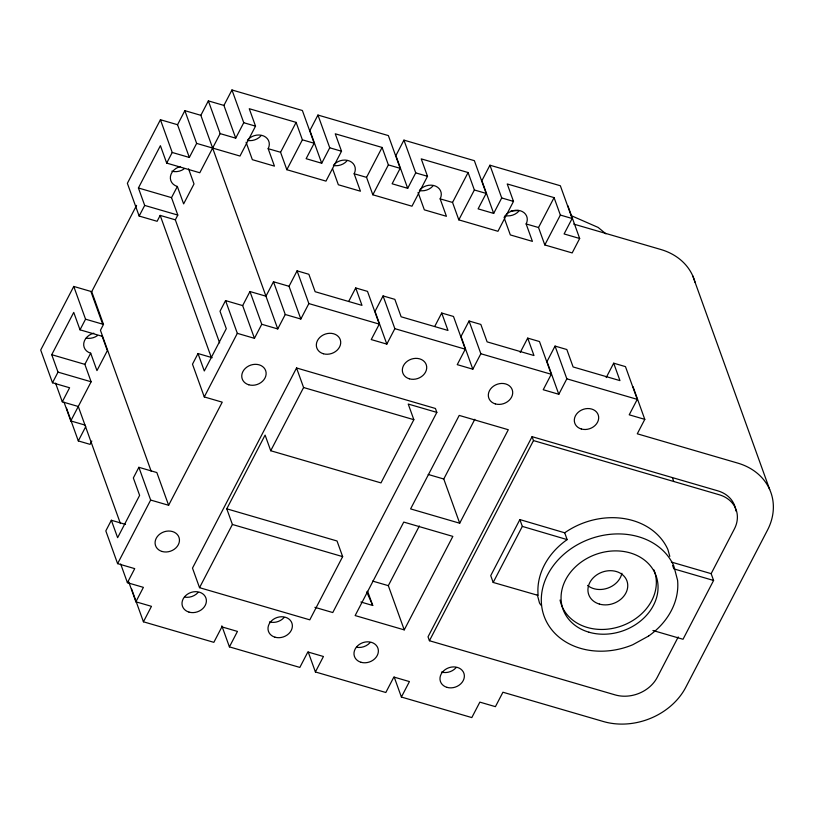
<?xml version="1.0" encoding="UTF-8"?>
<svg xmlns="http://www.w3.org/2000/svg" width="814" height="814" viewBox="0 0 814 814"><rect width="100%" height="100%" fill="white"/><g stroke="black" fill="none" stroke-linecap="round" stroke-linejoin="round"><path stroke-width="1.22" d="M151.19 471.265L100.437 330.301L103.5 324.41L91.717 291.677L73.759 286.436L40.7 350.03L52.483 382.773L69.597 387.759L62.291 401.821L78.286 406.491L120.431 523.555M160.429 119.729L172.222 152.472L189.336 157.458L177.544 124.725L160.429 119.729L127.371 183.323L139.153 216.056L157.112 221.296L160.175 215.405L175.325 219.831L219.627 342.867M52.483 382.773L58.018 372.13L51.74 354.701L73.738 312.383L80.016 329.823L102.483 336.375M139.153 216.056L144.689 205.423L138.411 187.983L160.409 145.675L166.687 163.105L199.796 172.761L220.146 133.618L208.353 100.885L223.921 105.423L235.714 138.166L220.146 133.618M177.544 124.725L184.859 110.663L200.844 115.323L277.747 328.937L261.762 324.267L249.969 291.534L265.964 296.194L273.473 281.756L289.041 286.294L300.834 319.037L285.256 314.489L273.473 281.756M91.717 291.677L136.589 205.372M80.016 329.823L85.551 319.18L73.759 286.436M166.687 163.105L172.222 152.472M200.844 115.323L208.353 100.885M189.336 157.458L196.642 143.396L184.859 110.663M223.921 105.423L231.959 89.967L302.381 110.511L314.163 143.244L306.135 158.699L321.703 163.248L329.741 147.792L317.948 115.049L388.37 135.592L400.162 168.325L392.124 183.781L407.692 188.329L415.73 172.873L403.937 140.13L474.359 160.673L486.151 193.406L478.113 208.862L493.681 213.41L501.719 197.955L489.936 165.211L560.347 185.755L572.14 218.498L564.102 233.944L579.67 238.492L572.171 252.93L544.81 244.953L538.532 227.523L554.08 197.619L507.224 183.954L513.502 201.394L497.954 231.288L458.821 219.872L452.543 202.442L468.091 172.537L421.235 158.872L427.513 176.312L411.965 206.207L372.832 194.79L366.554 177.36L382.102 147.456L335.246 133.791L341.524 151.231L325.976 181.125L286.843 169.709L280.565 152.279L296.113 122.375L249.257 108.71L255.535 126.15L239.988 156.044L196.642 143.396M85.144 425.122L70.777 420.93L91.127 381.786L84.849 364.357L90.69 353.184A12.434 10.206 -19.8 0 1 83.781 343.132A12.434 10.206 -19.8 0 1 93.793 333.191M175.325 219.831L177.798 215.079L171.52 197.639L177.36 186.477A12.434 10.206 -19.8 0 1 170.452 176.424A12.434 10.206 -19.8 0 1 180.464 166.473M91.819 441.035L90.089 444.363L78.307 440.923L85.775 426.577M235.714 138.166L243.752 122.71L231.959 89.967M286.843 169.709L302.381 139.815L296.113 122.375M317.948 115.049L309.92 130.505L321.703 163.248M125.539 524.399L111.345 520.258L105.82 530.901L117.603 563.644L134.717 568.63L127.411 582.692L143.396 587.362L135.887 601.8L151.465 606.338L143.427 621.794L213.848 642.338L221.886 626.882L237.454 631.42L229.416 646.876L299.837 667.419L307.875 651.963L323.443 656.501L315.405 671.957L385.826 692.5L393.864 677.044L409.432 681.583L401.394 697.038L471.815 717.582L479.853 702.126L495.421 706.664L502.93 692.226L603.367 721.519A63.187 51.821 -19.8 0 0 685.826 687.22L767.49 530.138A63.187 51.821 -19.8 0 0 737.718 463.095L637.281 433.801L644.79 419.363L633.007 386.619M138.879 467.307L150.661 500.05L168.62 505.28L156.837 472.547L138.879 467.307L133.343 477.95L139.621 495.38L117.623 537.688L111.345 520.258M212.21 357.692L198.016 353.551L192.491 364.194L204.273 396.927L222.232 402.167L168.62 505.28M225.549 300.6L237.332 333.343L254.446 338.329L242.664 305.596L225.549 300.6L220.014 311.243L226.292 328.673L204.294 370.981L198.016 353.551M242.664 305.596L249.969 291.534M117.603 563.644L150.661 500.05M204.273 396.927L237.332 333.343M254.446 338.329L261.762 324.267M289.041 286.294L297.079 270.838L308.862 274.277L315.14 291.707L361.986 305.372L355.718 287.942L367.501 291.381L379.283 324.114L371.245 339.57L386.823 344.119L394.851 328.663L383.068 295.92L394.851 299.359L401.129 316.788L447.985 330.453L441.707 313.024L453.49 316.463L465.272 349.196L457.244 364.652L472.812 369.2L480.85 353.744L469.057 321.001L480.84 324.44L487.118 341.87L533.974 355.535L527.696 338.105L539.479 341.544L551.261 374.277L543.233 389.733L558.801 394.281L566.839 378.825L555.046 346.082L566.829 349.521L573.107 366.951L619.963 380.616L613.685 363.186L625.467 366.626L637.26 399.359L629.222 414.814L644.79 419.363M277.747 328.937L285.256 314.489M300.834 319.037L308.862 303.581L297.079 270.838M372.832 194.79L388.37 164.896L382.102 147.456M403.937 140.13L395.909 155.586L407.692 188.329M436.833 412.393L435.429 408.475L296.55 367.969L192.491 568.121L199.532 587.677L309.798 619.841L342.653 556.623L337.027 540.984L226.77 508.821L265.099 435.093L270.726 450.742L380.983 482.906L413.848 419.688L408.221 404.039L436.833 412.393L332.773 612.545L314.896 607.325M199.532 587.677L232.397 524.47L226.77 508.821M270.726 450.742L303.591 387.525L296.55 367.969M348.809 301.231L355.718 287.942M383.068 295.92L375.03 311.375L386.823 344.119M458.821 219.872L474.369 189.977L468.091 172.537M489.936 165.211L481.898 180.667L493.681 213.41M434.798 326.312L441.707 313.024M469.057 321.001L461.019 336.457L472.812 369.2M544.81 244.953L560.358 215.059L554.08 197.619M404.243 629.883L452.849 536.395L403.754 522.079L355.148 615.567L404.243 629.883L388.319 585.663L419.363 525.966M459.696 523.219L508.302 429.731L459.208 415.415L410.602 508.903L459.696 523.219L443.772 479.008L474.816 419.302M520.207 352.503L527.696 338.105M555.046 346.082L547.018 361.538L558.801 394.281M735.866 510.989A32.224 26.424 -19.8 0 0 717.806 490.842L532.081 436.67L428.022 636.823L429.426 640.73L615.16 694.902A32.224 26.424 -19.8 0 0 657.213 677.411L678.235 636.955M429.426 640.73L533.485 440.578L532.081 436.67M519.871 519.586L490.73 575.651L493.182 582.448L538.135 595.41A69.587 57.072 -19.8 0 1 567.154 539.611L564.702 532.804L519.871 519.586L522.323 526.393L493.182 582.448M606.206 377.584L613.685 363.186M652.909 630.484L683.027 639.265L713.593 580.463L711.151 573.656L734.391 528.937A32.224 26.424 -19.8 0 0 719.21 494.749L533.485 440.578M510.989 211.009L518.325 210.511M247.802 139.774A12.434 10.206 -19.8 0 1 263.705 135.999A12.434 10.206 -19.8 0 1 268.172 148.687L280.565 152.279M333.791 164.855A12.434 10.206 -19.8 0 1 349.694 161.08A12.434 10.206 -19.8 0 1 354.161 173.769L366.554 177.36M419.78 189.937A12.434 10.206 -19.8 0 1 435.683 186.162A12.434 10.206 -19.8 0 1 440.15 198.86L452.543 202.442M504.049 217.491A12.434 10.206 -19.8 0 1 520.278 210.745A12.434 10.206 -19.8 0 1 526.139 223.942L538.532 227.523M243.752 122.71L255.535 126.15M302.381 139.815L314.163 143.244M329.741 147.792L341.524 151.231M388.37 164.896L400.162 168.325M415.73 172.873L427.513 176.312M474.369 189.977L486.151 193.406M501.719 197.955L513.502 201.394M560.358 215.059L572.14 218.498M573.687 224.074L660.815 249.491A63.187 51.821 -19.8 0 1 695.024 282.295M138.411 187.983L171.52 197.639M144.689 205.423L177.798 215.079M308.862 303.581L379.283 324.114M394.851 328.663L465.272 349.196M480.85 353.744L551.261 374.277M566.839 378.825L637.26 399.359M85.551 319.18L103.5 324.41M303.591 387.525L413.848 419.688M51.74 354.701L84.849 364.357M428.205 474.46L443.772 479.008M58.018 372.13L91.127 381.786M671.387 562.067L711.151 573.656M713.593 580.463L673.839 568.864L672.618 565.465M232.397 524.47L342.653 556.623M372.608 581.084L388.319 585.663M360.877 602.014L372.731 605.474L367.623 591.279M522.323 526.393L567.154 539.611M571.225 215.649L598.148 227.432L605.921 233.852M540.862 605.128L539.499 603.032L537.281 594.617M366.697 591.88L372.731 605.474M692.775 275.905L769.688 489.509M672.354 477.584L673.768 481.491M567.887 205.749L579.67 238.492M526.139 223.942L532.417 241.371L510.327 234.92L504.466 218.651M440.15 198.86L446.428 216.29L424.338 209.839L418.06 192.409M354.161 173.769L360.439 191.209L338.349 184.758L332.488 168.488M268.172 148.687L274.45 166.127L252.35 159.676L246.082 142.247M394.241 677.167L401.394 697.038M188.573 168.844L194.007 183.954L183.638 203.907L177.36 186.477M160.175 215.405L211.355 357.57M308.252 652.085L315.405 671.957M221.835 625.834L229.416 646.876M90.873 291.432L102.666 324.165M101.903 335.551L107.336 350.661L96.968 370.614L90.69 353.184M66.524 408.19L78.307 440.923M131.644 589.061L143.427 621.794M64.041 402.218L70.777 420.93M128.734 581.918L135.887 601.8M55.556 383.119L62.291 401.821M120.675 563.98L127.411 582.692M669.81 556.4L667.918 549.603A69.587 57.072 -19.8 0 0 564.702 532.804M621.906 573.27A20.299 16.646 -19.8 0 1 607.824 588.105A20.299 16.646 -19.8 0 1 587.586 585.429M653.917 569.892A49.44 40.547 -19.8 0 1 619.586 626.627A49.44 40.547 -19.8 0 1 560.052 600.04M455.982 667.775A12.434 10.206 -19.8 0 1 441.473 672.049M198.006 592.531A12.434 10.206 -19.8 0 1 184.473 597.049M369.994 642.694A12.434 10.206 -19.8 0 1 356.461 647.211M260.938 135.857A12.434 10.206 -19.8 0 1 247.405 140.384M346.927 160.938A12.434 10.206 -19.8 0 1 333.394 165.466M432.926 186.019A12.434 10.206 -19.8 0 1 419.393 190.547M518.915 211.101A12.434 10.206 -19.8 0 1 505.382 215.629M284.005 617.612A12.434 10.206 -19.8 0 1 269.485 621.886M184.015 168.966A12.434 10.206 -19.8 0 1 171.856 171.164M97.344 335.673A12.434 10.206 -19.8 0 1 86.162 338.115M648.565 636.07L632.732 644.759A69.587 57.072 -19.8 0 1 545.349 619.271A69.587 57.072 -19.8 0 1 586.375 540.354A69.587 57.072 -19.8 0 1 673.768 565.842L677.574 580.26A69.587 57.072 -19.8 0 1 648.565 636.07M599.379 604.069A20.299 16.646 -19.8 0 0 627.686 584.208A20.299 16.646 -19.8 0 0 596.459 575.101A20.299 16.646 -19.8 0 0 599.379 604.069M588.939 632.203A49.44 40.547 -19.8 0 0 657.885 583.821A49.44 40.547 -19.8 0 0 581.837 561.64A49.44 40.547 -19.8 0 0 588.939 632.203M189.011 612.118A12.434 10.206 -19.8 0 0 206.349 599.949A12.434 10.206 -19.8 0 0 187.22 594.362A12.434 10.206 -19.8 0 0 189.011 612.118M275 637.199A12.434 10.206 -19.8 0 0 292.338 625.03A12.434 10.206 -19.8 0 0 273.209 619.444A12.434 10.206 -19.8 0 0 275 637.199M360.989 662.281A12.434 10.206 -19.8 0 0 378.337 650.111A12.434 10.206 -19.8 0 0 359.198 644.525A12.434 10.206 -19.8 0 0 360.989 662.281M446.978 687.362A12.434 10.206 -19.8 0 0 464.326 675.193A12.434 10.206 -19.8 0 0 445.197 669.607A12.434 10.206 -19.8 0 0 446.978 687.362M581.298 428.988A12.434 10.206 -19.8 0 0 598.646 416.819A12.434 10.206 -19.8 0 0 579.517 411.243A12.434 10.206 -19.8 0 0 581.298 428.988M495.319 403.897A12.434 10.206 -19.8 0 0 512.667 391.717A12.434 10.206 -19.8 0 0 493.538 386.141A12.434 10.206 -19.8 0 0 495.319 403.897M409.33 378.805A12.434 10.206 -19.8 0 0 426.678 366.636A12.434 10.206 -19.8 0 0 407.549 361.06A12.434 10.206 -19.8 0 0 409.33 378.805M323.331 353.744A12.434 10.206 -19.8 0 0 340.679 341.575A12.434 10.206 -19.8 0 0 321.54 335.999A12.434 10.206 -19.8 0 0 323.331 353.744M248.758 384.778A12.434 10.206 -19.8 0 0 266.097 372.598A12.434 10.206 -19.8 0 0 246.968 367.022A12.434 10.206 -19.8 0 0 248.758 384.778M162.088 551.485A12.434 10.206 -19.8 0 0 179.426 539.316A12.434 10.206 -19.8 0 0 160.297 533.73A12.434 10.206 -19.8 0 0 162.088 551.485"/></g></svg>
